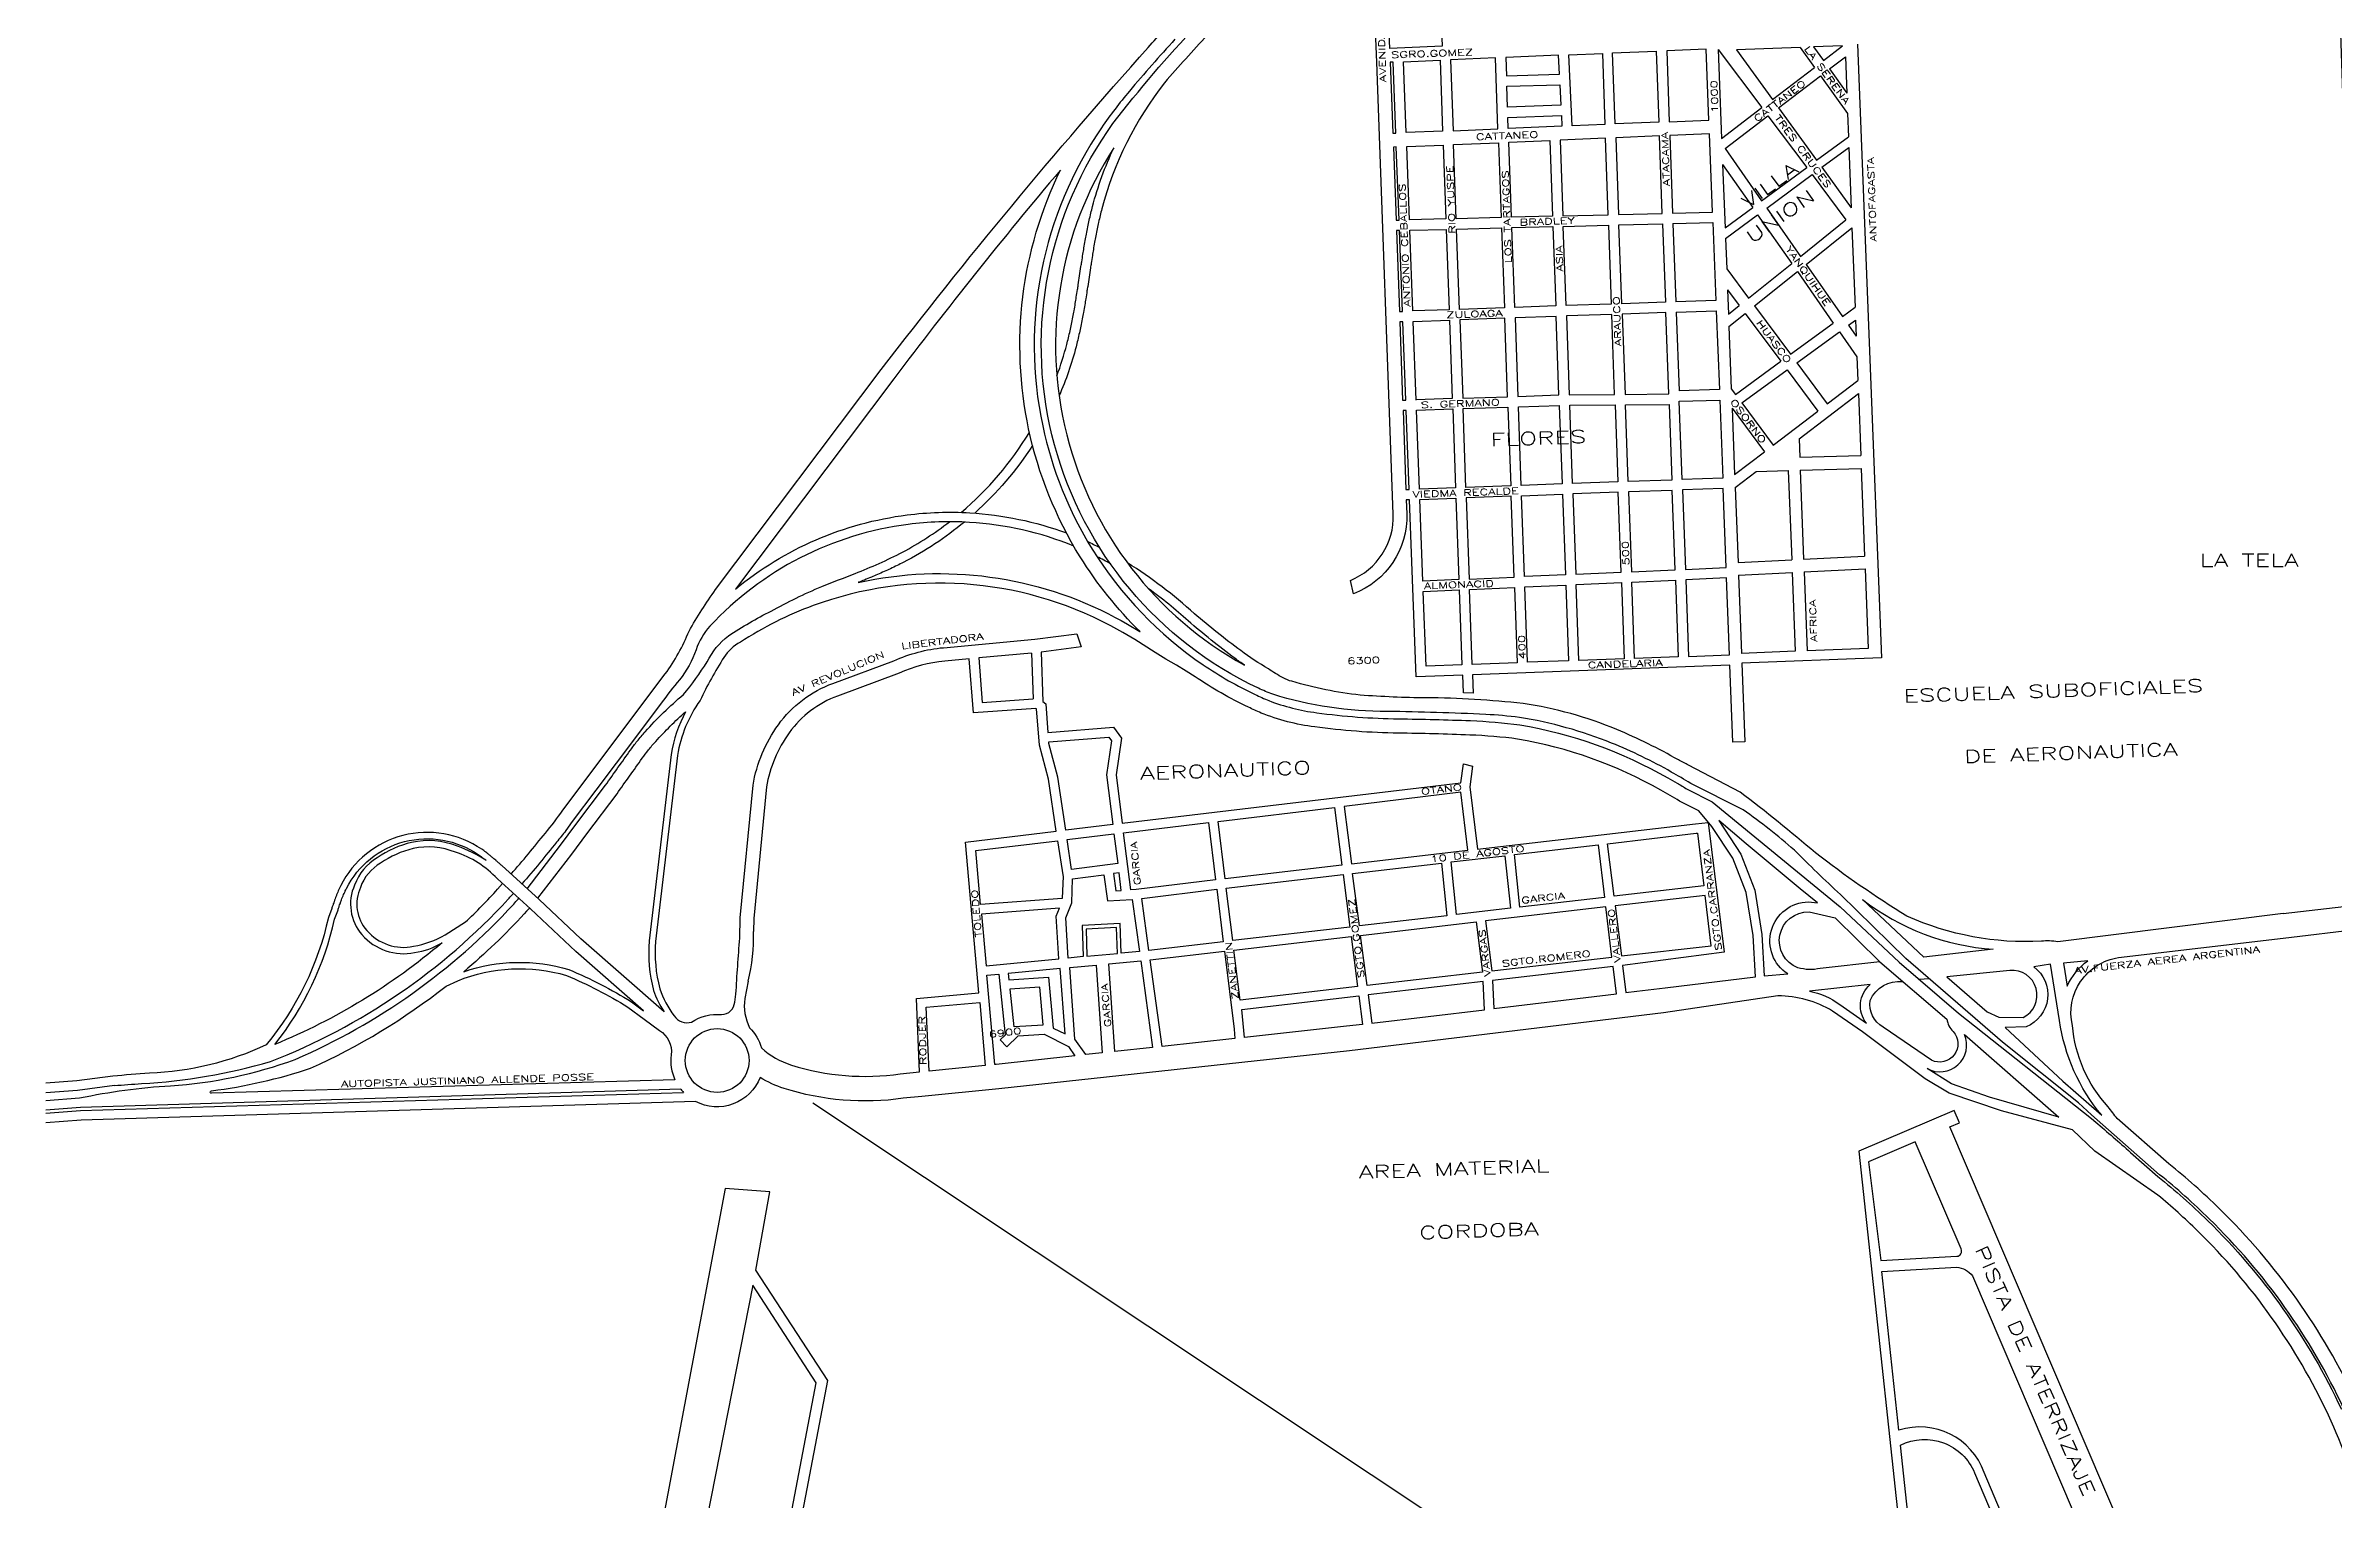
# Model space of a CAD drawing. Header units: millimetres. Extents: x 4374322 to 4409026, y 6503580 to 6534206.
# Drawn here: x 4377236 to 4380827, y 6521447 to 6523729 of the extents above; entities that cross this region are included whole.
import ezdxf

# ---------------------------------------------------------------- set-up
doc = ezdxf.new("R2010")
doc.units = ezdxf.units.MM
for name, color, linetype in [('FERROCARRIL', 252, 'VÍAS'), ('LINEA CALLE', 252, 'Continuous'), ('NOMBRE BARRIO', 8, 'Continuous'), ('NOMBRE CALLE', 252, 'Continuous')]:
    doc.layers.add(name, color=color, linetype=linetype)
doc.styles.add('ROMANS', font='romans')
doc.linetypes.add('VÍAS', pattern='A,3.81,[130,ltypeshp.shx,S=6.35,R=0,X=0,Y=0],3.81', length=7.62)

msp = doc.modelspace()

# ---------------------------------------------------------------- linework, layer by layer
at = {"layer": 'FERROCARRIL', "ltscale": 0.3, "transparency": 33554687}
msp.add_line((4378439, 6522070.6), (4380980.1, 6520381.2), dxfattribs=at)
at = {"layer": 'LINEA CALLE', "transparency": 33554687}
for p, q in [((4379859.9, 6523723), (4379928.3, 6523631.8)), ((4379859.9, 6523723), (4379865.3, 6523583.6)), ((4379988.4, 6523726.2), (4379888.7, 6523722.3)), ((4379888.7, 6523722.3), (4379945.1, 6523644.7)), ((4379988.4, 6523726.2), (4380010.8, 6523695)), ((4380055.1, 6523728.8), (4380009.7, 6523727.1)), ((4380009.7, 6523727.1), (4380024.9, 6523705.8)), ((4380024.9, 6523705.8), (4380055.1, 6523728.8)), ((4379945.1, 6523644.7), (4380010.8, 6523695)), ((4379954.7, 6523631.6), (4380020.3, 6523681.8)), ((4380020.3, 6523681.8), (4380062.8, 6523622.5)), ((4380034.4, 6523692.6), (4380059.4, 6523711.7)), ((4380034.4, 6523692.6), (4380061.6, 6523654.7)), ((4380059.4, 6523711.7), (4380061.6, 6523654.7)), ((4379865.3, 6523583.6), (4379928.3, 6523631.8)), ((4379871, 6523567.5), (4379938, 6523618.8)), ((4379938, 6523618.8), (4379998.8, 6523537.8)), ((4379954.7, 6523631.6), (4380014.4, 6523549.3)), ((4380062.8, 6523622.5), (4380064.2, 6523586.1)), ((4380014.4, 6523549.3), (4380064.2, 6523586.1)), ((4379866.9, 6523542.5), (4379870.8, 6523443.2)), ((4379866.9, 6523542.5), (4379914, 6523475.1)), ((4379871, 6523567.5), (4379928.1, 6523485.6)), ((4380022.5, 6523538.2), (4380064.9, 6523569.5)), ((4380022.5, 6523538.2), (4380068.5, 6523474.8)), ((4380064.9, 6523569.5), (4380068.5, 6523474.8)), ((4379928.1, 6523485.6), (4379998.8, 6523537.8)), ((4379936, 6523474.3), (4380007.1, 6523526.8)), ((4380007.1, 6523526.8), (4380060.4, 6523455.6)), ((4379870.8, 6523443.2), (4379914, 6523475.1)), ((4379936, 6523474.3), (4379989, 6523398.5)), ((4379871.4, 6523426.6), (4379921.8, 6523463.8)), ((4379921.8, 6523463.8), (4379975.2, 6523387.4)), ((4379989, 6523398.5), (4380060.4, 6523455.6)), ((4379997.9, 6523385.7), (4380069.7, 6523443.2)), ((4380069.7, 6523443.2), (4380074.6, 6523318.7)), ((4379871.4, 6523426.6), (4379873.2, 6523379.1)), ((4379873.2, 6523379.1), (4379907.4, 6523333.2)), ((4379907.4, 6523333.2), (4379975.2, 6523387.4)), ((4379916.7, 6523320.7), (4379984.1, 6523374.6)), ((4379984.1, 6523374.6), (4380040.5, 6523293.9)), ((4379997.9, 6523385.7), (4380054.8, 6523304.3)), ((4379874.5, 6523346.2), (4379876, 6523308.1)), ((4379874.5, 6523346.2), (4379892.8, 6523321.6)), ((4379876, 6523308.1), (4379892.8, 6523321.6)), ((4379876.7, 6523288.7), (4379902.2, 6523309)), ((4379876.7, 6523288.7), (4379880.5, 6523190.7)), ((4379902.2, 6523309), (4379958.1, 6523233.9)), ((4379916.7, 6523320.7), (4379973.2, 6523244.9)), ((4379973.2, 6523244.9), (4380040.5, 6523293.9)), ((4380054.8, 6523304.3), (4380074.6, 6523318.7)), ((4380064.3, 6523290.6), (4380075.3, 6523298.6)), ((4380064.3, 6523290.6), (4380076.3, 6523273.4)), ((4380075.3, 6523298.6), (4380076.3, 6523273.4)), ((4379983.1, 6523231.5), (4380050.1, 6523280.2)), ((4380050.1, 6523280.2), (4380077.6, 6523240.8)), ((4379886.9, 6523182.1), (4379958.1, 6523233.9)), ((4379896.9, 6523168.7), (4379968.1, 6523220.5)), ((4379968.1, 6523220.5), (4380016.2, 6523155.8)), ((4379983.1, 6523231.5), (4380031, 6523167.1)), ((4380077.6, 6523240.8), (4380079, 6523203.7)), ((4379880.5, 6523190.7), (4379886.9, 6523182.1)), ((4379986.7, 6523112.2), (4380079.8, 6523183.3)), ((4380016.2, 6523187), (4380016.2, 6523186)), ((4380016.2, 6523186), (4380016.2, 6523186)), ((4380031, 6523167.1), (4380079, 6523203.7)), ((4380079.8, 6523183.3), (4380083.5, 6523086.4)), ((4379881.7, 6523160.6), (4379885.7, 6523056.1)), ((4379881.7, 6523160.6), (4379932.8, 6523092)), ((4379881.8, 6523157.7), (4379883.2, 6523158.7)), ((4379896.9, 6523168.7), (4379946.3, 6523102.3)), ((4379946.3, 6523102.3), (4380016.2, 6523155.8)), ((4379986.7, 6523112.2), (4379987.8, 6523083.7)), ((4379885.7, 6523056.1), (4379932.8, 6523092)), ((4379987.8, 6523083.7), (4380083.5, 6523086.4)), ((4379886.5, 6523035.7), (4379919.6, 6523061)), ((4379886.5, 6523035.7), (4379891.1, 6522918.4)), ((4379919.6, 6523061), (4379969.8, 6523062.4)), ((4379969.8, 6523062.4), (4379975.2, 6522922.5)), ((4379988.6, 6523062.9), (4380084.4, 6523065.6)), ((4379988.6, 6523062.9), (4379994, 6522923.4)), ((4380084.4, 6523065.6), (4380089.7, 6522928)), ((4379994, 6522923.4), (4380089.7, 6522928)), ((4379891.1, 6522918.4), (4379975.2, 6522922.5)), ((4379891.8, 6522898.6), (4379975.9, 6522902.7)), ((4379891.8, 6522898.6), (4379896.6, 6522775.8)), ((4379975.9, 6522902.7), (4379980.7, 6522779.1)), ((4379994.8, 6522903.6), (4380090.4, 6522908.2)), ((4379994.8, 6522903.6), (4379999.6, 6522779.8)), ((4380090.4, 6522908.2), (4380095.3, 6522783.6)), ((4379980.7, 6522779.1), (4379896.6, 6522775.8)), ((4380095.3, 6522783.6), (4379999.6, 6522779.8))]:
    msp.add_line(p, q, dxfattribs=at)
for points in [[(4379324.2, 6523703.2), (4379253, 6525400.9), (4379235.6, 6525810.1, -0.158095), (4379243.9, 6525839.8, -0.042943), (4379310.1, 6525923.2), (4379344, 6525972.4, 0.074751), (4379364, 6526024.9, -0.001424), (4379372.5, 6526080.9, 0.040337), (4379399.4, 6526194.2), (4379412, 6526257.8), (4379422.3, 6526315.9, -0.100378), (4379447.6, 6526369.8, 0.100378)], [(4377965.7, 6522429.5, 0.010615), (4377992.8, 6522461.2, 0.000624), (4378019.5, 6522493.8, 0.027367), (4378046.8, 6522529.9), (4378207.7, 6522743.5, 0.060993), (4378245, 6522810.7, -0.029709), (4378286.7, 6522875.7), (4378546.7, 6523220.8, -0.019179), (4378965.6, 6523726.2, -0.003395), (4378990.9, 6523754.2, 0.028422), (4379084.1, 6523866.6, 0.005246), (4379092.2, 6523878.2, 0.104803), (4379165.3, 6524179.1), (4379161.8, 6525143.1), (4379159.9, 6525632.1), (4379159.9, 6525632.1), (4379159.7, 6525690.1, -0.080414), (4379178.7, 6525816.4)], [(4380841.3, 6521591.6, 0.090547), (4380630.4, 6521888.8, 0.023664), (4380552.5, 6521958), (4380445.8, 6522052.1), (4380425.3, 6522070.9), (4380306, 6522165.9), (4380154.4, 6522297.1), (4380051.8, 6522397.3, -0.010153), (4379979.4, 6522467.2, 0.028707), (4379899, 6522530.1), (4379816.7, 6522571.8, 0.013771), (4379786.3, 6522589.6, 0.034465), (4379692.6, 6522635.1, 0.055448), (4379548.1, 6522675.3, 0.018147), (4379495.2, 6522679.9, 0.00899), (4379340.9, 6522684.6, -0.074604), (4379160.8, 6522711.5, -0.008636), (4379138.3, 6522721, -0.46144), (4378901.5, 6523594.2, -0.006236), (4378910.2, 6523606.7, -0.02591), (4379041.8, 6523760.9, 0.026451)], [(4379007.5, 6523739, 0.009795), (4378935.9, 6523657.7, 0.023131), (4378892.3, 6523600.4, 0.205158), (4378799.9, 6523132.6, 0.086738), (4378877.8, 6522939.1, 0.10487), (4379051.7, 6522757.8, 0.038804), (4379133.2, 6522711.2, 0.010599), (4379154.7, 6522701.6, 0.058428), (4379230, 6522682.6, 0.0301), (4379358.3, 6522673.1, -0.006239), (4379471.2, 6522670.2, -0.023358), (4379548.6, 6522663.6, -0.089545), (4379780.9, 6522580.3, -0.02905), (4379795.5, 6522572.3, -0.006186), (4379811, 6522562.8), (4379850.2, 6522542.9), (4379850.2, 6522542.9), (4380051.4, 6522378.3), (4380143.7, 6522291.2), (4380237, 6522211.4), (4380445.7, 6522046.2), (4380445.7, 6522046.2), (4380452.3, 6522040.6, -0.003622), (4380507, 6521993), (4380550, 6521955.1, -0.023684), (4380627.7, 6521886.1, -0.090547), (4380837.8, 6521590, -0.094119)], [(4379058.2, 6523745.4, 0.012931), (4378991.3, 6523671, 0.101103), (4378892.6, 6523472.9, 0.004936), (4378890.1, 6523462.8, 0.004583), (4378887.6, 6523451.9, 0.003878), (4378885.5, 6523441.8, 0.003526), (4378883.3, 6523430.7, 0.002821), (4378881.4, 6523420.7, 0.002468), (4378879.4, 6523409.3, 0.001763), (4378877.9, 6523399.7, 0.00141), (4378876, 6523387.7, 0.000705), (4378874.9, 6523380.5, 0.000353), (4378872.7, 6523366, -0.000353), (4378870.5, 6523351.5, -0.000705), (4378869.4, 6523344.2, -0.00141), (4378867.5, 6523332, -0.001763), (4378865.9, 6523322.3, -0.002468), (4378863.8, 6523310.7, -0.002821), (4378862, 6523300.4, -0.003526), (4378859.7, 6523289, -0.003878), (4378857.5, 6523278.6, -0.004583), (4378854.9, 6523267.2, -0.004936), (4378852.3, 6523256.7, -0.038472), (4378825.7, 6523179.6)], [(4380078.6, 6523731.5), (4380115.9, 6522768.8), (4379897.2, 6522760.2), (4379901.9, 6522637.2), (4379883.1, 6522636.4), (4379878.4, 6522757.1), (4379474.1, 6522742.2), (4379475.3, 6522713.2), (4379460.3, 6522713.8), (4379459.1, 6522741.6), (4379385.8, 6522738.9), (4379375.4, 6523016.6), (4379370.4, 6523016.4), (4379371.2, 6522994.8, -0.323786), (4379287.4, 6522869.4), (4379282.7, 6522890.3, 0.316465), (4379350.1, 6522994), (4379324.2, 6523703.2)], [(4378822.2, 6523211.1, 0.025136), (4378837.8, 6523260.5, 0.004936), (4378840.3, 6523270.7, 0.004583), (4378842.9, 6523281.8, 0.003878), (4378845, 6523292, 0.003526), (4378847.2, 6523303.2, 0.002821), (4378849.1, 6523313.3, 0.002468), (4378851.1, 6523324.8, 0.001763), (4378852.7, 6523334.4, 0.00141), (4378854.6, 6523346.5, 0.000705), (4378855.7, 6523353.7, 0.000353), (4378857.9, 6523368.2, -0.000353), (4378860, 6523382.7, -0.000705), (4378861.2, 6523390, -0.00141), (4378863.1, 6523402.1, -0.001763), (4378864.7, 6523411.7, -0.002468), (4378866.7, 6523423.3, -0.002821), (4378868.5, 6523433.5, -0.003526), (4378870.8, 6523444.8, -0.003878), (4378872.9, 6523455.2, -0.004583), (4378875.5, 6523466.3, -0.004936), (4378878.1, 6523476.7, -0.046924), (4378911.6, 6523568.9, 0.434889), (4379116.4, 6522757.5, -0.009476), (4379101.6, 6522768, -0.018844), (4379028, 6522826.8, 0.026498), (4378966, 6522877.1)], [(4378677.1, 6522981.7, -0.054237), (4378581.2, 6522918.4, -0.004936), (4378571.6, 6522913.6, -0.004583), (4378561.1, 6522908.6, -0.003878), (4378551.4, 6522904.1, -0.003526), (4378540.7, 6522899.4, -0.002821), (4378531.1, 6522895.4, -0.002468), (4378520.2, 6522890.8, -0.001763), (4378511.1, 6522887.2, -0.000059), (4378510.6, 6522887, -0.178273), (4378913.8, 6522832.2), (4378923.2, 6522827.2), (4378933.2, 6522821.5), (4378952.2, 6522810.2), (4378952.8, 6522809.9, -0.0601), (4378858.7, 6522927.3, -0.086738), (4378777.9, 6523127.9, -0.167379), (4378827.7, 6523533.9, 0.014006), (4378566.1, 6523206.2), (4378317.9, 6522876.7, -0.141134), (4378587, 6522992.9, -0.046789), (4378685.8, 6522996.3, -0.073435), (4378837.2, 6522964.6)], [(4378671.9, 6522996.9, 0.080403), (4378779.1, 6523122.3)], [(4378784, 6523101.9, -0.06596), (4378693.4, 6522995.8, -0.06596)], [(4378848.6, 6522944.1, 0.082107), (4378684.9, 6522981.3, 0.046789), (4378588.9, 6522978.1, 0.175219), (4378277.6, 6522818.3, 0.097912), (4378256, 6522781.4, -0.083474), (4378230.2, 6522734.3, 0.02183), (4378201.4, 6522697.8), (4378162.4, 6522646.1), (4378098.7, 6522561.4), (4378061.5, 6522512), (4378051.7, 6522497.7, -0.001995), (4378037.1, 6522479.5, -0.000624), (4378010.4, 6522446.8, -0.010649), (4377982.6, 6522414.2)], [(4377991.1, 6522406.6), (4378043.5, 6522474.8), (4378067.4, 6522507.2), (4378113.8, 6522568.8, -0.000704), (4378153.2, 6522624.1, -0.012851), (4378163.6, 6522637.9, -0.0316), (4378176.2, 6522652.8, -0.03528), (4378236.1, 6522711, 0.030066), (4378273.5, 6522762.5, -0.117476), (4378306.7, 6522803.1, -0.0328), (4378373.8, 6522842.2, -0.024026), (4378453.1, 6522880.7, 0.001534), (4378505.5, 6522901.1, 0.027055), (4378580.1, 6522934.7, 0.042542), (4378653.7, 6522982.2)], [(4378870.6, 6522951, -0.009455), (4378888.7, 6522942.4, -0.009455)], [(4378906.1, 6522916.3, 0.011486), (4378885.2, 6522927.4)], [(4380746.2, 6522367.8), (4380392.7, 6522323.4, 0.067332), (4380367.2, 6522324.1, -0.118525), (4380155.9, 6522363.6, -0.027038), (4380012.6, 6522462.8, 0.013963), (4379894.3, 6522558.1), (4379813.3, 6522600.2, 0.023681), (4379797.4, 6522608.7, 0.030646), (4379701, 6522656.2, 0.063021), (4379553.6, 6522697, 0.026197), (4379401.6, 6522706, -0.017121), (4379298.1, 6522710.3, -0.047794), (4379191.1, 6522732, -0.093599), (4379177.1, 6522737.6, -0.035706), (4379154.2, 6522751.4, -0.028272), (4379110.6, 6522780, -0.018811), (4379038, 6522838, 0.0429), (4378933, 6522917.6)], [(4379776.9, 6522251.3), (4379918.4, 6522268.1), (4379914.8, 6522333.4), (4379904, 6522400.8), (4379882.9, 6522454.3), (4379850, 6522504.1), (4379829.5, 6522528.5), (4379829.5, 6522528.5), (4379799, 6522544, 0.023849), (4379769.8, 6522561.2, 0.087256), (4379545.2, 6522641.3, 0.023225), (4379470.3, 6522647.7, 0.006239), (4379358, 6522650.6, -0.030146), (4379226.8, 6522660.3, -0.063172), (4379142.6, 6522682.2, -0.009434), (4379122.8, 6522691.3, -0.038457), (4379039.1, 6522739.2), (4379025.2, 6522747.6), (4379009.9, 6522757.1), (4378993.4, 6522766.9), (4378976.2, 6522777.3), (4378944.4, 6522797.4), (4378925.7, 6522808.5), (4378906.8, 6522819, 0.213196), (4378439.7, 6522850.6, 0.055713), (4378325.5, 6522793.3, 0.127402), (4378299.8, 6522769.5, 0.032393), (4378262.4, 6522701.9, 0.117674), (4378227, 6522615.8), (4378192.5, 6522324, 0.083758), (4378199, 6522249.6, 0.081161), (4378221.6, 6522207.1), (4378221.6, 6522207.1, 0.338398), (4378248.8, 6522197.4, -0.172757), (4378296, 6522209.1, 0.396961), (4378316.6, 6522228.8), (4378318.6, 6522241.2, -0.00722), (4378324.6, 6522329.2), (4378325.4, 6522360.8), (4378345.4, 6522569.1, -0.114474), (4378385.1, 6522663.7, -0.148911), (4378470.6, 6522728.7), (4378566.5, 6522764.1, -0.08328), (4378644.3, 6522784.7), (4378787.6, 6522797.9), (4378853.5, 6522806.5), (4378860.3, 6522786.1), (4378797.5, 6522777.8), (4378800, 6522700), (4378804.6, 6522696.6), (4378808.2, 6522651.8), (4378911, 6522659.9), (4378923.8, 6522642.6), (4378915, 6522585.2), (4378924.8, 6522509.2), (4379456.1, 6522572.9), (4379460, 6522602.3), (4379474.6, 6522598.6), (4379470.3, 6522566.3), (4379482.1, 6522468.5), (4379676.3, 6522491.1), (4379824.2, 6522508.6), (4379844, 6522510.3), (4379869.1, 6522307), (4379709.9, 6522286.2), (4379715.2, 6522243.6), (4379732.4, 6522245.7), (4379776.9, 6522251.3)], [(4378606.7, 6522119.1), (4378601.7, 6522234.5), (4378699.8, 6522243.1), (4378678.8, 6522479.7), (4378821.1, 6522496.7), (4378808.9, 6522578.5), (4378794.7, 6522632), (4378790.2, 6522688.6), (4378789.1, 6522689.4), (4378691.3, 6522682.5), (4378684.8, 6522767.1), (4378646.2, 6522763.6, 0.0841), (4378574.5, 6522744.6), (4378477.9, 6522708.8, 0.148911), (4378402.3, 6522651.3, 0.113544), (4378366.4, 6522566.2), (4378346.5, 6522359.6), (4378346.1, 6522339.5)], [(4378007.8, 6522391.5), (4378061.3, 6522461), (4378084.7, 6522492.8), (4378132, 6522555.6, -0.000707), (4378171.5, 6522611.1, -0.013134), (4378181.4, 6522624.2, -0.033013), (4378192.7, 6522637.5, -0.029083), (4378239.6, 6522684.3, 0.084585), (4378217.1, 6522617.2), (4378182.5, 6522324.7, 0.083758), (4378189.3, 6522247.1, 0.073537), (4378205.7, 6522213.7), (4378075.4, 6522328), (4378009.6, 6522389.9), (4377951, 6522442.8, 0.000452), (4377947, 6522446.4, 0.000904), (4377945, 6522448.1, 0.001808), (4377941.6, 6522451.1, 0.002259), (4377938.9, 6522453.5, 0.003163), (4377935.6, 6522456.3, 0.003615), (4377932.7, 6522458.7, 0.004519), (4377929.4, 6522461.4, 0.004971), (4377926.3, 6522463.8, 0.005875), (4377922.9, 6522466.3, 0.006327), (4377919.6, 6522468.6, 0.453386), (4377698.4, 6522411.4, 0.007012), (4377696.5, 6522407.4, 0.006511), (4377694.6, 6522403.2, 0.00551), (4377692.9, 6522399.2, 0.005009), (4377691.1, 6522394.8, 0.004007), (4377689.6, 6522390.8, 0.003506), (4377688, 6522386.3, 0.002504), (4377686.7, 6522382.6, 0.002003), (4377685.1, 6522377.9, 0.000923), (4377684.2, 6522375.3), (4377679, 6522361.5, -0.119585), (4377581.6, 6522161.8, -0.103011), (4377398.3, 6522117.4, -0.001572), (4377340.7, 6522112.6)], [(4377926.2, 6522451.1, 0.062966), (4377881.6, 6522473.2, 0.147246), (4377809.7, 6522479.3, 0.091648), (4377755.7, 6522455.1, 0.175198), (4377720.2, 6522412.4, 0.291893), (4377731.7, 6522334.5, 0.270452), (4377814.4, 6522306.4, 0.100817), (4377857.4, 6522321.8, -0.07904), (4377595, 6522162.4, 0.114421), (4377688.6, 6522358.6), (4377693.7, 6522371.9, -0.001002), (4377694.6, 6522374.7, -0.002003), (4377696.1, 6522379.3, -0.002504), (4377697.4, 6522383, -0.003506), (4377699, 6522387.4, -0.004007), (4377700.4, 6522391.2, -0.005009), (4377702.1, 6522395.4, -0.00551), (4377703.7, 6522399.1, -0.006511), (4377705.6, 6522403.2, -0.007012), (4377707.4, 6522406.9, -0.453386), (4377914, 6522460.3, -0.006327), (4377917, 6522458.2, -0.005875), (4377920.3, 6522455.8, -0.004971), (4377923.2, 6522453.5, -0.004519), (4377926.4, 6522451)], [(4377994.7, 6522376.4), (4377993.6, 6522375.2), (4377990, 6522371.2), (4377986.4, 6522367.3, -0.03182), (4377891.5, 6522276.4, -0.15805), (4378056.4, 6522279.7, -0.041676), (4378154.7, 6522229), (4378173.7, 6522214.9), (4378067.5, 6522308), (4377996, 6522375.2), (4377944.2, 6522421.9, 0.13285), (4377878.3, 6522463.8, 0.147722), (4377812, 6522469.6, 0.092012), (4377761, 6522446.7, 0.177833), (4377729.4, 6522408.7, 0.293469), (4377739.3, 6522341, 0.271458), (4377812.7, 6522316.2, 0.079023), (4377862.3, 6522334.1), (4377894, 6522354.4, 0.020711), (4377944.6, 6522405.8), (4377952.4, 6522414.5)], [(4377288.5, 6522078.4, -0.035336), (4377431.5, 6522097.6, 0.072735), (4377627.1, 6522138.9, 0.105115), (4377969.9, 6522382.5), (4377973.4, 6522386.4), (4377976.9, 6522390.2), (4377978, 6522391.5)], [(4377343.2, 6522097.8, -0.006213), (4377386, 6522100.8, 0.056959), (4377588.1, 6522135.4, 0.114519), (4377961.3, 6522390.4, 0.000961), (4377963.9, 6522393.3), (4377969.3, 6522399.3)], [(4380113.3, 6522291.7), (4380019.9, 6522281.5, -0.131441), (4379984.9, 6522282.7, -0.844844), (4380002.5, 6522370.3), (4380043.7, 6522360.9), (4380113.3, 6522291.7), (4380218.8, 6522201.8, 0.165946), (4380228.5, 6522182.5, -0.826957), (4380194.7, 6522137.6), (4380119, 6522189.5, -0.326567), (4380098.5, 6522231.2, -0.336322), (4380149.6, 6522260.8)], [(4380861.7, 6521601.1, 0.090547), (4380646.1, 6521904.9, 0.023553), (4380567, 6521975.2), (4380486, 6522045.9), (4380486, 6522045.9, 0.005448), (4380471.7, 6522064.4, -0.164737), (4380415.7, 6522192.1, -0.436502), (4380488, 6522298.5), (4380746.3, 6522329.1)], [(4378337.8, 6522261.6), (4378332.3, 6522234.2, 0.146077), (4378339.9, 6522188.4, -0.128169), (4378358.6, 6522156.9, 0.108239), (4378405.6, 6522130, 0.112457), (4378576.5, 6522116.1), (4378606.7, 6522119.1)], [(4380003.1, 6522245.8, -0.111876), (4380050.6, 6522225), (4380092.5, 6522195.4, -0.399297), (4380098.4, 6522256.4), (4380003.1, 6522245.8)], [(4380317.6, 6522278.5), (4380218.5, 6522268.6), (4380281.7, 6522213.4), (4380300.4, 6522205.3), (4380338.2, 6522204.4, 0.835109), (4380317.6, 6522278.5)], [(4380896.5, 6521269.3, 0.094119), (4380817.4, 6521580.5, 0.090547), (4380612, 6521870, 0.01946), (4380549.9, 6521926), (4380549.9, 6521926), (4380451.1, 6521995), (4380416.1, 6522028.2), (4380304.4, 6522058.2), (4380222.5, 6522086), (4380184.8, 6522108.2), (4380086.4, 6522182), (4380039.4, 6522214.5, 0.137719), (4379953.4, 6522238.5), (4379774.3, 6522212.1), (4379774.3, 6522212.1), (4379774.3, 6522212.1), (4379281.1, 6522152.5), (4378730.9, 6522092.7), (4378610.5, 6522080.7), (4378581.1, 6522077.8, -0.111944), (4378394, 6522093.2, -0.062923), (4378356.4, 6522110.5, -0.446521), (4378255.2, 6522072.7), (4377291.1, 6522043.5), (4377235.6, 6522039.3)], [(4378232, 6522092), (4377290.1, 6522063.5, 0.01147), (4377290, 6522063.5), (4377235.6, 6522059.4)], [(4380412.9, 6521170.5), (4380277.3, 6521490.7, 0.404062), (4380143.5, 6521557.2), (4380116.8, 6521806.2), (4380233.9, 6521812.8, -0.200123), (4380259.1, 6521799.1), (4380714.6, 6520732.9)], [(4380177.9, 6521236.4), (4380146, 6521533.8, -0.433686), (4380262.3, 6521490.3), (4380398.5, 6521168.6, -0.360562)]]:
    msp.add_lwpolyline(points, format="xyb", dxfattribs=at)
for points in [[(4379340, 6523832.2), (4379422.8, 6523835.7), (4379426.7, 6523728.3), (4379344.5, 6523724.8), (4379340, 6523832.2)], [(4380746.2, 6522367.8), (4380746.2, 6522367.8), (4380882.6, 6522383.2), (4380836.6, 6523764.6)], [(4379698.3, 6523606.3), (4379694.3, 6523717.6), (4379762.8, 6523720.5), (4379766.8, 6523609.2), (4379698.3, 6523606.3)], [(4379845.3, 6523612.4), (4379841, 6523723.7), (4379779.1, 6523721.1), (4379783.1, 6523609.8), (4379845.3, 6523612.4)], [(4379345.4, 6523703), (4379349.5, 6523591.8), (4379354, 6523591.9), (4379349.8, 6523703.2), (4379345.4, 6523703)], [(4379443.8, 6523595.7), (4379514.2, 6523598.6), (4379510.2, 6523709.9), (4379439.8, 6523707), (4379443.8, 6523595.7)], [(4379528.1, 6523665.4), (4379611.4, 6523667.8), (4379613, 6523635.7), (4379529.3, 6523632.5), (4379528.1, 6523665.4)], [(4379530.5, 6523599.3), (4379529.9, 6523616.2), (4379613.8, 6523619.4), (4379614.6, 6523602.8), (4379530.5, 6523599.3)], [(4379350.3, 6523569.9), (4379354.4, 6523455.2), (4379359.1, 6523455.3), (4379354.8, 6523570.1), (4379350.3, 6523569.9)], [(4379453.9, 6523315.4), (4379449.4, 6523441.3), (4379519.8, 6523443.1), (4379524.4, 6523317.9), (4379453.9, 6523315.4)], [(4379788.9, 6523450.1), (4379851.5, 6523451.7), (4379856.3, 6523329.5), (4379793.3, 6523327.3)], [(4379788.9, 6523450.1), (4379793.3, 6523327.3)], [(4379360.3, 6523295.9), (4379364.7, 6523172.8), (4379369.6, 6523173), (4379365, 6523296), (4379360.3, 6523295.9)], [(4379385.9, 6523173), (4379381.3, 6523296.6), (4379438.2, 6523298.6), (4379442.7, 6523175.5), (4379385.9, 6523173.5)], [(4379793.9, 6523311), (4379856.9, 6523313.2), (4379861.7, 6523189.5), (4379798.4, 6523187.5)], [(4379793.9, 6523311), (4379798.4, 6523187.5)], [(4379397.1, 6522872.9), (4379453.5, 6522875.4), (4379457.8, 6522757.9), (4379401.4, 6522755.8)], [(4379401.4, 6522755.8), (4379397.1, 6522872.9)], [(4378782.6, 6522776.2), (4378699.7, 6522768.5)], [(4378699.7, 6522768.5), (4378705.1, 6522698.5), (4378784.9, 6522704.2)], [(4378782.6, 6522776.2), (4378784.9, 6522704.2)], [(4378831.8, 6522426.3), (4378830.6, 6522391.4), (4378702.5, 6522381.9), (4378695, 6522466.5), (4378823.3, 6522481.9), (4378831.8, 6522425)], [(4378845.4, 6522384.2), (4378846.6, 6522421.9), (4378896.1, 6522428.4), (4378901.6, 6522387.7), (4378940.4, 6522389.9), (4378951.6, 6522308.3), (4378923.2, 6522305.6), (4378921.6, 6522352.2), (4378861.8, 6522348.9), (4378863.5, 6522300), (4378840, 6522297.8), (4378836, 6522360.8), (4378845.4, 6522384.2)], [(4379282, 6522346.5), (4379098.2, 6522325.2), (4379088, 6522407.4), (4379271.4, 6522428.8), (4379282, 6522346.5)], [(4379434.3, 6522364.2), (4379296.9, 6522348.3), (4379286.3, 6522430.6), (4379425.9, 6522446.8), (4379434.3, 6522364.2)], [(4379698.4, 6522379.8), (4379708.1, 6522301.1), (4379848.9, 6522317.2), (4379839.2, 6522395.9), (4379698.4, 6522379.8)], [(4380746.3, 6522329.1), (4380868.4, 6522343.4)], [(4378740.9, 6522176.9), (4378733.3, 6522169.6), (4378743.4, 6522158.5), (4378761.3, 6522175.6), (4378802.2, 6522178.3), (4378840.2, 6522159.3), (4378850.5, 6522144.5), (4378726.9, 6522131), (4378724.8, 6522130.8), (4378712.4, 6522270.7), (4378731, 6522272.4), (4378740.9, 6522176.9)], [(4380191.1, 6522265.3), (4380175.5, 6522264)], [(4377340.7, 6522112.6), (4377284.1, 6522105.1), (4377235.6, 6522101.4)], [(4377343.2, 6522097.8), (4377285.6, 6522090.2), (4377235.6, 6522086.4)], [(4377235.6, 6522054.4), (4377290.3, 6522058.5), (4378236.2, 6522087.1)], [(4377235.6, 6522074.4), (4377288.5, 6522078.4)], [(4380761.9, 6520772.7), (4380223.5, 6522032.9), (4380238.6, 6522039.3), (4380230.3, 6522058.7), (4380080.4, 6521994.7), (4380161.5, 6521240.9)], [(4378321.5, 6520895.2), (4378462.6, 6521634.9), (4378350, 6521808.4), (4378371.8, 6521931), (4378301.6, 6521936.5), (4377966.2, 6520153.1)], [(4378345.3, 6521784.5), (4378253.7, 6521319.6), (4378379.8, 6521291.3), (4378444.6, 6521631.4), (4378345.3, 6521784.5)]]:
    msp.add_lwpolyline(points, dxfattribs=at)
for points in [[(4379370.2, 6523592.6), (4379366.1, 6523703.9), (4379423.5, 6523706.3), (4379427.5, 6523595)], [(4379527.5, 6523681.7), (4379610.7, 6523684.1), (4379609.2, 6523714), (4379526.5, 6523710.6), (4379527.5, 6523681.7)], [(4379630.8, 6523603.5), (4379625.5, 6523714.7), (4379678.1, 6523716.9), (4379682.1, 6523605.6)], [(4379448.8, 6523457.6), (4379444.6, 6523573.9), (4379515, 6523576.8), (4379519.3, 6523459.4)], [(4379535.5, 6523459.8), (4379531.3, 6523577.5), (4379595.6, 6523580.2), (4379599.9, 6523461.5)], [(4379687.2, 6523463.7), (4379682.9, 6523583.8), (4379611.9, 6523580.9), (4379616.2, 6523461.9)], [(4379772, 6523465.9), (4379767.6, 6523587.4), (4379699.1, 6523584.5), (4379703.5, 6523464.2)], [(4379783.9, 6523588), (4379788.3, 6523466.3), (4379850.9, 6523467.9), (4379846.2, 6523590.6)], [(4379371.1, 6523570.8), (4379428.3, 6523573.2), (4379432.5, 6523457.2), (4379375.4, 6523455.7)], [(4379359.7, 6523312.1), (4379364.4, 6523312.3), (4379359.7, 6523439), (4379355, 6523438.9)], [(4379376, 6523439.4), (4379433.1, 6523440.9), (4379437.6, 6523314.9), (4379380.7, 6523312.9)], [(4379540.6, 6523318.5), (4379536.1, 6523443.6), (4379600.5, 6523445.2), (4379605, 6523320.7)], [(4379621.3, 6523321.3), (4379616.8, 6523445.6), (4379687.8, 6523447.5), (4379692.2, 6523323.8)], [(4379708.5, 6523324.3), (4379704.1, 6523447.9), (4379772.6, 6523449.6), (4379777, 6523326.7)], [(4379529.4, 6523178.4), (4379524.9, 6523301.6), (4379454.5, 6523299.2), (4379459, 6523176)], [(4379610, 6523181.1), (4379605.6, 6523304.4), (4379541.2, 6523302.2), (4379545.7, 6523178.9)], [(4379697.4, 6523182), (4379692.8, 6523307.5), (4379621.8, 6523305), (4379626.3, 6523181.4)], [(4379782.2, 6523182.7), (4379777.6, 6523310.5), (4379709.1, 6523308.1), (4379713.7, 6523182.1)], [(4379369.9, 6523032.6), (4379374.8, 6523032.8), (4379370.2, 6523156.7), (4379365.3, 6523156.6)], [(4379386.5, 6523157.3), (4379443.3, 6523159.2), (4379447.7, 6523035.5), (4379391.1, 6523033.4)], [(4379464, 6523036.1), (4379459.5, 6523159.7), (4379530, 6523162.1), (4379534.4, 6523038.6)], [(4379550.7, 6523039.2), (4379546.3, 6523162.7), (4379610.6, 6523164.8), (4379615.1, 6523041.6)], [(4379631.3, 6523042.1), (4379626.9, 6523165.1), (4379698, 6523165.7), (4379702.3, 6523044.7)], [(4379718.6, 6523045.3), (4379714.2, 6523165.8), (4379782.8, 6523166.3), (4379787.1, 6523047.7)], [(4379803.4, 6523048.3), (4379798.9, 6523171.2), (4379862.3, 6523173.2), (4379867.1, 6523050.6)], [(4379391.7, 6523017.1), (4379448.3, 6523019.2), (4379452.9, 6522891.7), (4379396.5, 6522889.2)], [(4379539.6, 6522895.5), (4379535, 6523022.4), (4379464.6, 6523019.8), (4379469.2, 6522892.4)], [(4379555.9, 6522896.2), (4379551.3, 6523022.9), (4379615.6, 6523025.3), (4379620.2, 6522899.1)], [(4379707.4, 6522903), (4379702.9, 6523028.4), (4379631.9, 6523025.9), (4379636.5, 6522899.8)], [(4379792.2, 6522906.8), (4379787.7, 6523031.5), (4379719.2, 6523029), (4379723.7, 6522903.7)], [(4379872.5, 6522910.3), (4379867.7, 6523034.3), (4379804, 6523032.1), (4379808.5, 6522907.5)], [(4379813.4, 6522771), (4379877.8, 6522773.4), (4379873.1, 6522894.1), (4379809.1, 6522891.2)], [(4379474, 6522758.5), (4379469.8, 6522876.1), (4379540.2, 6522879.3), (4379544.5, 6522761.1)], [(4379560.7, 6522761.7), (4379556.5, 6522880), (4379620.8, 6522882.8), (4379625.1, 6522764.1)], [(4379641.3, 6522764.7), (4379637.1, 6522883.6), (4379708, 6522886.7), (4379712.3, 6522767.3)], [(4379728.6, 6522767.9), (4379724.3, 6522887.4), (4379792.8, 6522890.5), (4379797.1, 6522770.4)], [(4378909.9, 6522507.4), (4378836, 6522498.5), (4378823.6, 6522581.5), (4378809.5, 6522634.5), (4378809.3, 6522636.9), (4378903.9, 6522644.3), (4378908, 6522638.7), (4378899.9, 6522585.4)], [(4379257.9, 6522534), (4379269.5, 6522443.7), (4379086.2, 6522422.3), (4379075.1, 6522512.1)], [(4379456.2, 6522557.8), (4379272.8, 6522535.8), (4379284.4, 6522445.4), (4379467.2, 6522466.8)], [(4378938.2, 6522404.8), (4378926.7, 6522494.3), (4379060.2, 6522510.3), (4379071.3, 6522420.5), (4378946.4, 6522405.3)], [(4378911.8, 6522492.5), (4378917.8, 6522446.3), (4378845.2, 6522436.8), (4378838.2, 6522483.7)], [(4379681.6, 6522392.9), (4379548.7, 6522377.5), (4379540.2, 6522460.2), (4379671.4, 6522475.5)], [(4379837.5, 6522410.9), (4379696.5, 6522394.7), (4379686.3, 6522477.2), (4379825.4, 6522493.6), (4379827.6, 6522493.9)], [(4378923.2, 6522403.9), (4378919.7, 6522431.5), (4378911, 6522430.3), (4378914.6, 6522403.4)], [(4379449.2, 6522365.9), (4379440.8, 6522448.6), (4379525.3, 6522458.4), (4379533.8, 6522375.8)], [(4379083.3, 6522323.4), (4378966.5, 6522309.9), (4378955.4, 6522391.2), (4379073.1, 6522405.7)], [(4378711.1, 6522285.6), (4378825.1, 6522296.4), (4378820.8, 6522363.5), (4378826.2, 6522376), (4378703.9, 6522366.9)], [(4379480, 6522354.4), (4379490, 6522275.9), (4379308.9, 6522254.9), (4379298.8, 6522333.4)], [(4379683.5, 6522378), (4379494.9, 6522356.1), (4379504.9, 6522277.6), (4379693.2, 6522299.4)], [(4378917.2, 6522305.1), (4378915.8, 6522345.9), (4378868, 6522343.2), (4378869.4, 6522300.6)], [(4379294, 6522253.2), (4379109.7, 6522231.9), (4379100, 6522310.3), (4379283.9, 6522331.6)], [(4378816.5, 6522188), (4378835, 6522178.7), (4378827.4, 6522281.5), (4378745.9, 6522273.8), (4378747, 6522263.8), (4378808.8, 6522268)], [(4378867.4, 6522146.3), (4378850.6, 6522170.7), (4378842.4, 6522282.9), (4378884, 6522286.9), (4378893.4, 6522149.1)], [(4378953.7, 6522293.4), (4378972.3, 6522157.7), (4378913.3, 6522151.3), (4378903.9, 6522288.7)], [(4379085.1, 6522308.6), (4379100.2, 6522186.5), (4379101.6, 6522171.7), (4378987.2, 6522159.3), (4378968.6, 6522295)], [(4379695, 6522284.5), (4379506, 6522262.6), (4379508, 6522218.6), (4379700.3, 6522241.8)], [(4378754.6, 6522190), (4378754.9, 6522190.3), (4378800.9, 6522193.2), (4378795.2, 6522252), (4378748.5, 6522248.8)], [(4379491, 6522260.9), (4379310.9, 6522240.1), (4379316.6, 6522195.6), (4379493, 6522216.8)], [(4378621.6, 6522120.6), (4378617.3, 6522220.8), (4378701.1, 6522228.2), (4378709.8, 6522129.3)], [(4379301.7, 6522193.8), (4379276.7, 6522190.8), (4379116.6, 6522173.4), (4379112.3, 6522217.1), (4379296, 6522238.3)]]:
    msp.add_lwpolyline(points, close=True, dxfattribs=at)
for points in [[(4379932.1, 6522269.9), (4379969.2, 6522272.9, -0.743817), (4380001.4, 6522385.8), (4380015.8, 6522384.2), (4379988.5, 6522406.5), (4379903.8, 6522476.8), (4379861, 6522513.5), (4379895.2, 6522460.7), (4379917.3, 6522404.5), (4379928.5, 6522334.9)], [(4380291.6, 6522311.7), (4380182.7, 6522299), (4380086.3, 6522389.8, 0.14988)], [(4378222.9, 6522106.7), (4377495.7, 6522085.7, -1.020372), (4377495.5, 6522089.5, 0.048284), (4377651.1, 6522124.9, 0.060417), (4377863.9, 6522253.9), (4377882, 6522262.1, -0.170914), (4378052.7, 6522270.4, -0.041401), (4378148.9, 6522220.8), (4378174.4, 6522202), (4378198.6, 6522184.2, -0.293199), (4378216.9, 6522146, 0.13952)], [(4380395.7, 6522199.8), (4380381.2, 6522288.3), (4380355, 6522284, -0.588414), (4380343.2, 6522190.1), (4380310, 6522188.9), (4380400.5, 6522104.5), (4380461.9, 6522051.3, -0.144075)], [(4380439.9, 6522293.6), (4380401.8, 6522289.6), (4380407.4, 6522253.9, -0.127047)], [(4380246.4, 6522177.8), (4380394.2, 6522048.2), (4380285.5, 6522079.5), (4380226, 6522100.7), (4380187.7, 6522124.5, 0.713083)], [(4380095.6, 6521978.2), (4380115, 6521823.1), (4380234.4, 6521829.9, 0.523709), (4380241, 6521841.5), (4380169.2, 6522009.7)]]:
    msp.add_lwpolyline(points, format="xyb", close=True, dxfattribs=at)
at = {"layer": 'LINEA CALLE', "lineweight": 25, "transparency": 33554687}
msp.add_lwpolyline([(4378232, 6522092, 0.022178), (4378236.2, 6522087.1, 0.022178)], format="xyb", dxfattribs=at)
at = {"layer": 'LINEA CALLE', "transparency": 33554687}
msp.add_circle((4378289.1, 6522137.1), 50, dxfattribs=at)
msp.add_arc((4378067.8, 6522329.7), 278.4, 345.8391, 2.0105, dxfattribs=at)

# ---------------------------------------------------------------- texts
at = {"layer": 'NOMBRE BARRIO', "transparency": 33554687, "style": 'ROMANS', "width": 1.5}
for s, rotation, p in [('VILLA', 36, (4379906.1, 6523472.9)), ('UNION', 35, (4379912.5, 6523417.8)), ('FLORES', 2, (4379502.9, 6523100.8)), ('ESCUELA SUBOFICIALES', 2, (4380150.9, 6522698.8)), ('AERONAUTICO', 2, (4378952.8, 6522577.4)), ('DE AERONAUTICA', 2, (4380245.9, 6522603.8)), ('AREA MATERIAL', 2, (4379295.9, 6521951.8)), ('AREA MATERIAL', 2, (4379295.9, 6521951.8)), ('CORDOBA', 2, (4379390.9, 6521856.8)), ('CORDOBA', 2, (4379390.9, 6521856.8))]:
    msp.add_text(s, height=20, rotation=rotation, dxfattribs=at).set_placement(p)
msp.add_text('LA TELA', height=20, dxfattribs=at).set_placement((4380615.4, 6522912.1))
at = {"layer": 'NOMBRE CALLE', "transparency": 33554687, "style": 'ROMANS', "width": 1.5}
for s, height, rotation, p in [('AVENIDA REVOLUCION LIBERTADORA', 10, 91.8753, (4379338.9, 6523671.7)), ('SGRO.GOMEZ', 10, 2, (4379346.9, 6523709.5)), ('LA SERENA', 10, 306.3579, (4379994.3, 6523724)), ('1000', 10, 92, (4379859.8, 6523623.6)), ('CATTANEO', 10, 37.4303, (4379920.7, 6523608.6)), ('TRES CRUCES', 10, 306.3579, (4379947.7, 6523616.3)), ('CATTANEO', 10, 2.3898, (4379480.1, 6523580.8)), ('ATACAMA', 10, 92, (4379783.9, 6523508.6)), ('RIO YUSPE', 10, 92, (4379447.5, 6523434.1)), ('ANTOFAGASTA', 10, 92, (4380108.5, 6523421.5)), ('ANTONIO CEBALLOS', 10, 92.4131, (4379377, 6523319.5)), ('LOS TARTAGOS', 10, 92, (4379535.8, 6523387.8)), ('BRADLEY', 10, 2, (4379548.4, 6523446.9)), ('ASIA', 10, 92, (4379616.5, 6523374.6)), ('YANQUIHUE', 10, 304.9239, (4379964.8, 6523410.5)), ('ARAUCO', 10, 92, (4379707.7, 6523257.7)), ('ZULOAGA', 10, 2, (4379433.3, 6523301.5)), ('HUASCO', 10, 306.8579, (4379919.1, 6523294)), ('S. GERMANO', 10, 2, (4379393.4, 6523160.4)), ('OSORNO', 10, 306.8579, (4379878.1, 6523170.2)), ('VIEDMA RECALDE', 10, 2, (4379380.2, 6523020)), ('500', 10, 92, (4379720.2, 6522913.7)), ('ALMONACID', 10, 2, (4379398.2, 6522876.7)), ('AFRICA', 10, 92, (4380015.1, 6522793.6)), ('LIBERTADORA', 10, 7, (4378578.7, 6522781.9)), ('400', 10, 92, (4379557.6, 6522766.3)), ('AV REVOLUCION', 10, 23.0433, (4378408.2, 6522709.1)), ('6300', 10, 2, (4379277.9, 6522758.8)), ('CANDELARIA', 10, 2, (4379655.4, 6522752.2)), ('OTANO', 10, 6.6513, (4379394.3, 6522553.7)), ('GARCIA', 10, 95, (4378953.7, 6522412.4)), ('10 DE AGOSTO', 10, 6.6513, (4379409, 6522447.7)), ('SGTO.CARRANZA', 10, 96.9771, (4379865.7, 6522310.3)), ('TOLEDO', 10, 95, (4378704.3, 6522330.6)), ('SGTO.GOMEZ', 10, 96.9771, (4379304.8, 6522267.1)), ('GARCIA', 10, 6.6513, (4379551.6, 6522383.1)), ('VALLERO', 10, 96.9771, (4379707, 6522291.5)), ('ZANETTIN', 10, 96.9771, (4379107.4, 6522233.7)), ('VARGAS', 10, 96.9771, (4379503, 6522269.4)), ('SGTO.ROMERO', 10, 6.6513, (4379521.1, 6522283.9)), ('AV.FUERZA AEREA ARGENTINA', 10, 6.5853, (4380419, 6522273.1)), ('GARCIA', 10, 95, (4378907.4, 6522189.7)), ('RODJER', 10, 91.5735, (4378617.4, 6522130)), ('6900', 10, 7, (4378715.9, 6522172.8)), ('AUTOPISTA JUSTINIANO ALLENDE POSSE', 10, 1.6396, (4377698.9, 6522095.2)), ('PISTA DE ATERRIZAJE', 20, 293.7587, (4380262.2, 6521841.3))]:
    msp.add_text(s, height=height, rotation=rotation, dxfattribs=at).set_placement(p)

doc.saveas('drawing.dxf')
